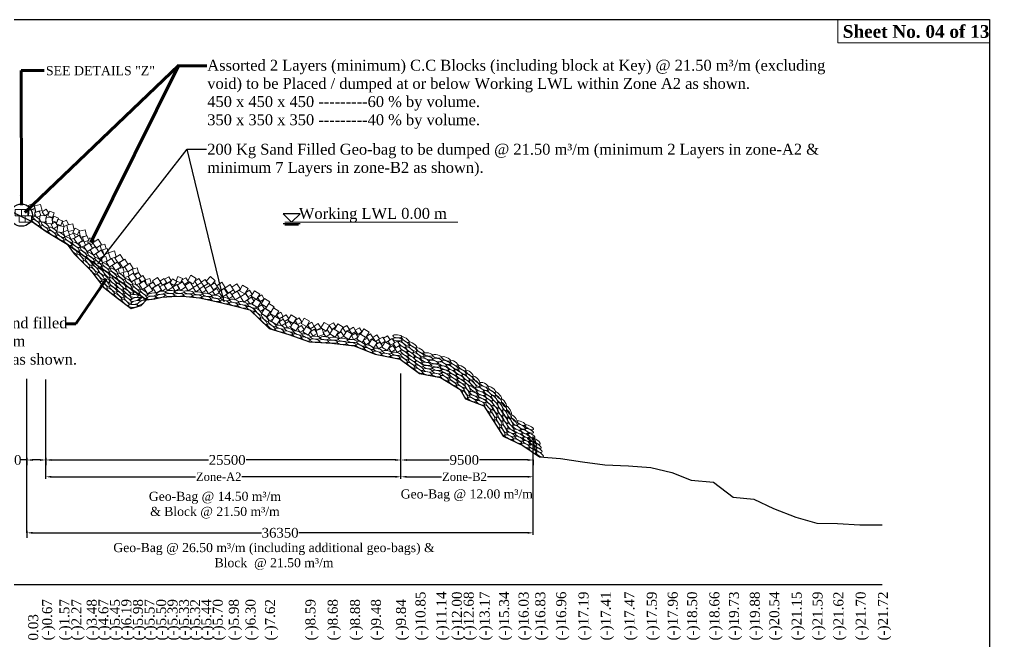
# Model space of a CAD drawing. Header units: metres. Extents: x -1354 to 3686, y -9962 to -7697.
# Drawn here: x 10.5 to 80.2, y -8961.1 to -8916.5 of the extents above; entities that cross this region are included whole.
import ezdxf

# ---------------------------------------------------------------- set-up
doc = ezdxf.new("R2010")
doc.units = ezdxf.units.M
doc.layers.add('LINE', color=7, linetype='Continuous')
doc.styles.get("Standard").update_dxf_attribs({"font": 'times.ttf'})
doc.dimstyles.get("Standard").update_dxf_attribs({"dimtxt": 0.5, "dimasz": 0.4075, "dimexe": 0.364, "dimexo": 0.219, "dimgap": 0.09, "dimtad": 0, "dimdec": 0, "dimlfac": 1000, "dimzin": 0, "dimdsep": 46, "dimtxsty": 'Standard', "dimcen": 0.09, "dimadec": 0, "dimazin": 0, "dimtfac": 1, "dimtdec": 0, "dimtofl": 0, "dimtmove": 0, "dimatfit": 3, "dimfxl": 1, "dimtolj": 1, "dimtzin": 0, "dimarcsym": 0})

# ---------------------------------------------------------------- blocks, each defined once
blk = doc.blocks.new('*D134')
at = {"color": 0, "lineweight": -2, "ltscale": 0.5}
for p, q in [((11.065, -8948.056), (10.658, -8948.056)), ((11.065, -8947.906), (11.065, -8948.42)), ((12.008, -8948.056), (11.473, -8948.056)), ((12.415, -8947.906), (12.415, -8948.42))]:
    blk.add_line(p, q, dxfattribs=at)
at = {"color": 0, "linetype": 'Continuous', "lineweight": -3, "ltscale": 0.5}
for points in [[(11.473, -8947.989), (11.473, -8948.124), (11.065, -8948.056)], [(12.008, -8947.989), (12.008, -8948.124), (12.415, -8948.056)]]:
    blk.add_solid(points, dxfattribs=at)
at = {"layer": 'Defpoints', "color": 0, "linetype": 'Continuous', "lineweight": -3, "ltscale": 0.5}
for p in [(11.065, -8946.11), (12.415, -8945.977), (12.415, -8948.056)]:
    blk.add_point(p, dxfattribs=at)
at = {"color": 0, "linetype": 'Continuous', "lineweight": -3, "ltscale": 0.5, "insert": (9.613, -8948.056), "char_height": 0.5, "attachment_point": 5}
blk.add_mtext('\\A1;{\\H1.4x;1350}', dxfattribs=at)
blk = doc.blocks.new('*D135')
at = {"color": 0, "lineweight": -2, "ltscale": 0.5}
for p, q in [((12.415, -8949.411), (12.415, -8948.897)), ((12.823, -8949.261), (23.165, -8949.261)), ((37.508, -8949.261), (26.495, -8949.261)), ((37.915, -8949.411), (37.915, -8948.897))]:
    blk.add_line(p, q, dxfattribs=at)
at = {"color": 0, "linetype": 'Continuous', "lineweight": -3, "ltscale": 0.5}
for points in [[(12.823, -8949.193), (12.823, -8949.328), (12.415, -8949.261)], [(37.508, -8949.193), (37.508, -8949.328), (37.915, -8949.261)]]:
    blk.add_solid(points, dxfattribs=at)
at = {"layer": 'Defpoints', "color": 0, "linetype": 'Continuous', "lineweight": -3, "ltscale": 0.5}
for p in [(37.915, -8949.261), (12.415, -8951.539), (37.915, -8951.525)]:
    blk.add_point(p, dxfattribs=at)
at = {"color": 0, "linetype": 'Continuous', "lineweight": -3, "ltscale": 0.5, "insert": (24.83, -8949.261), "char_height": 0.5, "attachment_point": 5}
blk.add_mtext('\\A1;{\\H1.2x;Zone-A2}', dxfattribs=at)
blk = doc.blocks.new('*D136')
at = {"color": 0, "lineweight": -2, "ltscale": 0.5}
for p, q in [((11.065, -8953.131), (11.065, -8953.645)), ((11.473, -8953.281), (27.898, -8953.281)), ((47.008, -8953.281), (30.583, -8953.281)), ((47.415, -8953.431), (47.415, -8952.917))]:
    blk.add_line(p, q, dxfattribs=at)
at = {"color": 0, "linetype": 'Continuous', "lineweight": -3, "ltscale": 0.5}
for points in [[(11.473, -8953.213), (11.473, -8953.349), (11.065, -8953.281)], [(47.008, -8953.213), (47.008, -8953.349), (47.415, -8953.281)]]:
    blk.add_solid(points, dxfattribs=at)
at = {"layer": 'Defpoints', "color": 0, "linetype": 'Continuous', "lineweight": -3, "ltscale": 0.5}
for p in [(11.065, -8952.624), (47.415, -8953.281), (47.415, -8957.787)]:
    blk.add_point(p, dxfattribs=at)
at = {"color": 0, "linetype": 'Continuous', "lineweight": -3, "ltscale": 0.5, "insert": (29.24, -8953.281), "char_height": 0.5, "attachment_point": 5}
blk.add_mtext('\\A1;{\\H1.4x;36350}', dxfattribs=at)
blk = doc.blocks.new('*D137')
at = {"color": 0, "lineweight": -2, "ltscale": 0.5}
for p, q in [((37.915, -8949.411), (37.915, -8948.897)), ((38.323, -8949.261), (40.832, -8949.261)), ((47.008, -8949.261), (44.114, -8949.261)), ((47.415, -8949.411), (47.415, -8948.897))]:
    blk.add_line(p, q, dxfattribs=at)
at = {"color": 0, "linetype": 'Continuous', "lineweight": -3, "ltscale": 0.5}
for points in [[(38.323, -8949.193), (38.323, -8949.328), (37.915, -8949.261)], [(47.008, -8949.193), (47.008, -8949.328), (47.415, -8949.261)]]:
    blk.add_solid(points, dxfattribs=at)
at = {"layer": 'Defpoints', "color": 0, "linetype": 'Continuous', "lineweight": -3, "ltscale": 0.5}
for p in [(47.415, -8949.261), (37.915, -8951.036), (47.415, -8950.778)]:
    blk.add_point(p, dxfattribs=at)
at = {"color": 0, "linetype": 'Continuous', "lineweight": -3, "ltscale": 0.5, "insert": (42.473, -8949.261), "char_height": 0.5, "attachment_point": 5}
blk.add_mtext('\\A1;{\\H1.2x;Zone-B2}', dxfattribs=at)
blk = doc.blocks.new('*D138')
at = {"color": 0, "lineweight": -2, "ltscale": 0.5}
for p, q in [((37.915, -8948.056), (37.915, -8947.692)), ((38.323, -8948.056), (41.376, -8948.056)), ((47.008, -8948.056), (43.545, -8948.056)), ((47.415, -8948.056), (47.415, -8948.42))]:
    blk.add_line(p, q, dxfattribs=at)
at = {"color": 0, "linetype": 'Continuous', "lineweight": -3, "ltscale": 0.5}
for points in [[(38.323, -8947.989), (38.323, -8948.124), (37.915, -8948.056)], [(47.008, -8947.989), (47.008, -8948.124), (47.415, -8948.056)]]:
    blk.add_solid(points, dxfattribs=at)
at = {"layer": 'Defpoints', "color": 0, "linetype": 'Continuous', "lineweight": -3, "ltscale": 0.5}
for p in [(37.915, -8948.056), (47.415, -8948.014), (47.415, -8948.056)]:
    blk.add_point(p, dxfattribs=at)
at = {"color": 0, "linetype": 'Continuous', "lineweight": -3, "ltscale": 0.5, "insert": (42.461, -8948.056), "char_height": 0.5, "attachment_point": 5}
blk.add_mtext('\\A1;{\\H1.4x;9500}', dxfattribs=at)
blk = doc.blocks.new('*D139')
at = {"color": 0, "lineweight": -2, "ltscale": 0.5}
for p, q in [((12.415, -8948.056), (12.415, -8947.692)), ((37.915, -8948.056), (37.915, -8947.692)), ((12.823, -8948.056), (24.087, -8948.056)), ((37.508, -8948.056), (26.792, -8948.056))]:
    blk.add_line(p, q, dxfattribs=at)
at = {"color": 0, "linetype": 'Continuous', "lineweight": -3, "ltscale": 0.5}
for points in [[(12.823, -8947.989), (12.823, -8948.124), (12.415, -8948.056)], [(37.508, -8947.989), (37.508, -8948.124), (37.915, -8948.056)]]:
    blk.add_solid(points, dxfattribs=at)
at = {"layer": 'Defpoints', "color": 0, "linetype": 'Continuous', "lineweight": -3, "ltscale": 0.5}
for p in [(12.415, -8948.056), (37.915, -8948.056), (37.915, -8948.056)]:
    blk.add_point(p, dxfattribs=at)
at = {"color": 0, "linetype": 'Continuous', "lineweight": -3, "ltscale": 0.5, "insert": (25.439, -8948.056), "char_height": 0.5, "attachment_point": 5}
blk.add_mtext('\\A1;{\\H1.4x;25500}', dxfattribs=at)

msp = doc.modelspace()

# ---------------------------------------------------------------- linework, layer by layer
at = {"color": 0, "linetype": 'Continuous', "lineweight": -3, "ltscale": 0.5}
for p, q in [((13.955415, -8932.566176), (19.655415, -8936.566176)), ((11.065301, -8953.280584), (11.065301, -8942.234106)), ((12.415301, -8949.153545), (12.415301, -8942.28546)), ((37.915301, -8949.260545), (37.915301, -8941.849246)), ((47.415301, -8953.280584), (47.415301, -8946.37952))]:
    msp.add_line(p, q, dxfattribs=at)
at = {"color": 0, "lineweight": -2}
msp.add_line((-23.216396, -8956.996176), (72.455415, -8956.996176), dxfattribs=at)
at = {"color": 6}
msp.add_lwpolyline([(9.455415, -8930.006176), (11.455415, -8930.966176), (12.455415, -8931.666176), (13.955415, -8932.566176), (14.455415, -8933.266176), (15.655415, -8934.476176), (16.555415, -8935.666176), (17.555415, -8936.446176), (18.555415, -8937.186176), (19.255415, -8936.976176), (19.655415, -8936.566176), (20.255415, -8936.496176), (20.755415, -8936.386176), (21.455415, -8936.326176), (22.255415, -8936.316176), (23.455415, -8936.436176), (24.655415, -8936.696176), (25.855415, -8936.976176), (27.055415, -8937.296176), (28.455415, -8938.616176), (29.855415, -8939.066176), (31.355415, -8939.586176), (32.955415, -8939.676176), (34.555415, -8939.876176), (36.055415, -8940.476176), (37.855415, -8940.836176), (39.255415, -8941.846176), (40.755415, -8942.136176), (42.155415, -8942.996176), (42.555415, -8943.676176), (43.855415, -8944.166176), (45.255415, -8946.336176), (46.655415, -8947.026176), (47.855415, -8947.826176), (49.355415, -8947.956176), (50.955415, -8948.186176), (52.555415, -8948.406176), (54.255415, -8948.466176), (55.855415, -8948.586176), (57.355415, -8948.956176), (58.755415, -8949.496176), (60.355415, -8949.656176), (61.755415, -8950.726176), (63.255415, -8950.876176), (64.655415, -8951.536176), (66.255415, -8952.146176), (67.755415, -8952.586176), (69.255415, -8952.616176), (70.855415, -8952.696176), (72.455415, -8952.716176)], dxfattribs=at)
at = {"linetype": 'ByBlock', "lineweight": 18, "ltscale": 0.5}
for points in [[(10.22854, -8930.546176), (10.67854, -8930.546176), (10.67854, -8930.096176), (10.22854, -8930.096176)], [(10.67854, -8930.546176), (11.12854, -8930.546176), (11.12854, -8930.096176), (10.67854, -8930.096176)], [(10.495339, -8930.996176), (10.945339, -8930.996176), (10.945339, -8930.546176), (10.495339, -8930.546176)], [(10.945339, -8930.996176), (11.395339, -8930.996176), (11.395339, -8930.546176), (10.945339, -8930.546176)]]:
    msp.add_lwpolyline(points, close=True, dxfattribs=at)
at = {"color": 0, "linetype": 'ByBlock', "lineweight": 15, "ltscale": 0.5}
for centre, major_axis in [((11.710513, -8931.014537), (0.267413, -0.198028)), ((11.767058, -8930.786462), (0.267413, -0.198028)), ((12.374738, -8931.211417), (0.267413, -0.198028)), ((12.318194, -8931.439492), (0.267413, -0.198028)), ((12.874792, -8931.791366), (0.277974, -0.182909)), ((12.928375, -8931.563353), (0.277974, -0.182909)), ((13.494887, -8931.90214), (0.277974, -0.182909)), ((13.441305, -8932.130153), (0.277974, -0.182909)), ((14.001768, -8932.471846), (0.277974, -0.182909)), ((14.057835, -8932.244221), (0.277974, -0.182909)), ((14.600058, -8932.623289), (0.277974, -0.182909)), ((14.435527, -8933.040981), (0.227338, -0.242986)), ((14.546426, -8932.852831), (0.264125, -0.202393)), ((14.873889, -8933.538657), (0.227338, -0.242986)), ((15.086362, -8933.234485), (0.264125, -0.202393)), ((15.143038, -8933.003139), (0.264125, -0.202393)), ((15.682562, -8933.378553), (0.264125, -0.202393)), ((15.341569, -8934.002681), (0.227338, -0.242986)), ((15.515893, -8933.868796), (0.227338, -0.242986)), ((15.625886, -8933.6099), (0.264125, -0.202393)), ((16.164476, -8933.987188), (0.264125, -0.202393)), ((16.218914, -8933.755898), (0.264125, -0.202393)), ((16.757812, -8934.135129), (0.264125, -0.202393)), ((15.800886, -8934.48117), (0.227338, -0.242986)), ((15.97248, -8934.348067), (0.227338, -0.242986)), ((16.368406, -8934.860509), (0.217941, -0.251449)), ((16.386366, -8934.548382), (0.227338, -0.242986)), ((16.703374, -8934.36642), (0.264125, -0.202393)), ((16.784229, -8934.711919), (0.227338, -0.242986)), ((17.240265, -8934.745426), (0.264125, -0.202393)), ((17.297468, -8934.508464), (0.264125, -0.202393)), ((17.838275, -8934.88919), (0.264125, -0.202393)), ((16.192057, -8934.9974), (0.217941, -0.251449)), ((16.583933, -8935.517811), (0.217941, -0.251449)), ((16.755527, -8935.382663), (0.217941, -0.251449)), ((16.767149, -8935.061335), (0.217941, -0.251449)), ((17.245218, -8935.511405), (0.257294, -0.211008)), ((17.222239, -8935.206617), (0.227338, -0.242986)), ((17.781073, -8935.126152), (0.264125, -0.202393)), ((17.92508, -8935.503977), (0.227338, -0.242986)), ((18.31984, -8935.502876), (0.264125, -0.202393)), ((18.375693, -8935.269771), (0.264125, -0.202393)), ((17.07741, -8935.933087), (0.257294, -0.211008)), ((17.251117, -8935.794601), (0.257294, -0.211008)), ((17.724344, -8935.618194), (0.257294, -0.211008)), ((17.767044, -8935.921689), (0.257294, -0.211008)), ((17.775056, -8936.201998), (0.257294, -0.211008)), ((18.249868, -8936.008269), (0.257294, -0.211008)), ((18.426393, -8935.867197), (0.257294, -0.211008)), ((18.865103, -8935.869189), (0.264125, -0.202393)), ((18.92089, -8935.639517), (0.264125, -0.202393)), ((19.400985, -8936.252265), (0.264125, -0.202393)), ((19.455656, -8936.023754), (0.264125, -0.202393)), ((20.699709, -8936.063328), (0.326624, 0.063575)), ((21.358284, -8936.003498), (0.332668, -0.00753)), ((22.020661, -8935.995235), (0.332668, -0.00753)), ((22.684733, -8936.029553), (0.331391, -0.030083)), ((23.345275, -8936.098464), (0.331391, -0.030083)), ((17.601349, -8936.340484), (0.257294, -0.211008)), ((18.129954, -8936.738197), (0.257294, -0.211008)), ((18.296442, -8936.313628), (0.257294, -0.211008)), ((18.304454, -8936.593005), (0.257294, -0.211008)), ((18.822588, -8936.540152), (0.318357, 0.096819)), ((19.258215, -8936.778104), (0.285434, 0.171032)), ((19.996292, -8936.416603), (0.328913, 0.050407)), ((20.049039, -8936.191138), (0.328913, 0.050407)), ((20.649792, -8936.292891), (0.326624, 0.063575)), ((21.303115, -8936.221983), (0.332668, -0.00753)), ((21.965141, -8936.21372), (0.332668, -0.00753)), ((22.62781, -8936.243334), (0.331391, -0.030083)), ((23.288351, -8936.312245), (0.331391, -0.030083)), ((23.939475, -8936.426437), (0.325629, -0.068486)), ((23.995185, -8936.213964), (0.325629, -0.068486)), ((24.586657, -8936.568436), (0.322928, -0.080264)), ((24.642367, -8936.355963), (0.322928, -0.080264)), ((25.233394, -8936.72125), (0.322928, -0.080264)), ((25.288405, -8936.510109), (0.322928, -0.080264)), ((25.877965, -8936.872602), (0.322928, -0.080264)), ((25.93632, -8936.662152), (0.322928, -0.080264)), ((26.579666, -8936.827457), (0.322928, -0.080264)), ((18.676697, -8937.00383), (0.332736, 0.003387)), ((26.521065, -8937.03932), (0.322928, -0.080264)), ((27.139537, -8937.219201), (0.297783, -0.148493)), ((27.214544, -8937.010538), (0.307728, -0.126604)), ((27.591255, -8937.645459), (0.236989, -0.233583)), ((27.672073, -8937.413882), (0.236989, -0.233583)), ((28.070617, -8938.10251), (0.236989, -0.233583)), ((28.151347, -8937.875052), (0.236989, -0.233583)), ((28.66566, -8938.293822), (0.270048, -0.194419)), ((28.588716, -8938.507177), (0.270048, -0.194419)), ((29.180469, -8938.738771), (0.317327, -0.100143)), ((29.255421, -8938.522694), (0.317327, -0.100143)), ((29.814369, -8938.938878), (0.317327, -0.100143)), ((29.882862, -8938.73253), (0.31193, -0.115864)), ((30.508542, -8938.942516), (0.31193, -0.115864)), ((30.442954, -8939.152864), (0.31193, -0.115864)), ((31.071979, -8939.371571), (0.31193, -0.115864)), ((31.13431, -8939.160141), (0.31193, -0.115864)), ((31.713154, -8939.493118), (0.330376, -0.039704)), ((31.780766, -8939.280997), (0.331635, -0.027263)), ((32.37308, -8939.532722), (0.332259, -0.01814)), ((32.44034, -8939.319157), (0.332259, -0.01814)), ((33.033006, -8939.57419), (0.332259, -0.01814)), ((33.100267, -8939.360625), (0.332259, -0.01814)), ((33.753238, -8939.440374), (0.331331, -0.030739)), ((34.412196, -8939.523791), (0.329801, -0.044226)), ((35.040925, -8939.71473), (0.301229, -0.141371)), ((37.654124, -8939.1898), (0.331458, -0.029329)), ((37.654124, -8939.409214), (0.331458, -0.029329)), ((38.225859, -8939.420177), (0.270976, -0.193123)), ((38.225859, -8939.671182), (0.270976, -0.193123)), ((33.685978, -8939.653939), (0.331331, -0.030739)), ((34.344936, -8939.737356), (0.329801, -0.044226)), ((34.975986, -8939.924007), (0.301229, -0.141371)), ((35.582487, -8940.166776), (0.301229, -0.141371)), ((35.647427, -8939.957498), (0.301229, -0.141371)), ((36.269251, -8940.178289), (0.318509, -0.096318)), ((36.918173, -8940.315894), (0.326772, -0.062808)), ((38.003616, -8939.772604), (0.270976, -0.193123)), ((38.096111, -8940.091131), (0.270976, -0.193123)), ((38.162013, -8940.39395), (0.270976, -0.193123)), ((38.542587, -8940.161332), (0.270976, -0.193123)), ((38.766608, -8939.804327), (0.270976, -0.193123)), ((38.766608, -8940.055333), (0.270976, -0.193123)), ((39.286641, -8940.201869), (0.280084, -0.17966)), ((36.206495, -8940.390114), (0.318509, -0.096318)), ((36.85056, -8940.523084), (0.326772, -0.062808)), ((37.502916, -8940.653623), (0.326772, -0.062808)), ((37.572553, -8940.444839), (0.326772, -0.062808)), ((38.106146, -8940.88078), (0.270976, -0.193123)), ((38.175959, -8940.66105), (0.270976, -0.193123)), ((38.635082, -8940.47986), (0.270976, -0.193123)), ((38.700984, -8940.782679), (0.270976, -0.193123)), ((38.71493, -8941.049778), (0.270976, -0.193123)), ((39.06262, -8940.558874), (0.280084, -0.17966)), ((39.155115, -8940.877402), (0.280084, -0.17966)), ((39.286641, -8940.452875), (0.280084, -0.17966)), ((39.625419, -8940.894702), (0.301804, -0.140139)), ((39.862987, -8940.489764), (0.324771, -0.072448)), ((39.862987, -8940.740769), (0.324771, -0.072448)), ((40.246179, -8941.034497), (0.325264, -0.070202)), ((40.513707, -8940.627675), (0.325264, -0.070202)), ((40.513707, -8940.878681), (0.325264, -0.070202)), ((41.148929, -8940.805748), (0.308149, -0.125574)), ((41.148929, -8941.056754), (0.308149, -0.125574)), ((41.736892, -8941.110777), (0.279617, -0.180386)), ((38.645117, -8941.269508), (0.270976, -0.193123)), ((39.179935, -8941.655712), (0.280084, -0.17966)), ((39.232594, -8941.172046), (0.280084, -0.17966)), ((39.246541, -8941.439145), (0.280084, -0.17966)), ((39.735028, -8941.159906), (0.325264, -0.070202)), ((39.842812, -8941.402121), (0.325264, -0.070202)), ((39.855156, -8941.628902), (0.325264, -0.070202)), ((40.38772, -8941.279899), (0.325264, -0.070202)), ((40.495504, -8941.522114), (0.325264, -0.070202)), ((40.507848, -8941.748896), (0.325264, -0.070202)), ((40.874434, -8941.169104), (0.308149, -0.125574)), ((41.023841, -8941.45284), (0.308149, -0.125574)), ((41.126706, -8941.724607), (0.308149, -0.125574)), ((41.472608, -8941.4409), (0.279617, -0.180386)), ((41.609467, -8941.764299), (0.279617, -0.180386)), ((41.736892, -8941.361783), (0.279617, -0.180386)), ((42.036459, -8941.791104), (0.279617, -0.180386)), ((42.300743, -8941.460982), (0.279617, -0.180386)), ((42.300743, -8941.711988), (0.279617, -0.180386)), ((42.836232, -8941.84569), (0.254274, -0.214639)), ((39.784134, -8941.836019), (0.325264, -0.070202)), ((40.433791, -8941.958288), (0.325264, -0.070202)), ((41.044342, -8942.183873), (0.282558, -0.175744)), ((41.118728, -8941.970954), (0.282558, -0.175744)), ((41.61134, -8942.531945), (0.279617, -0.180386)), ((41.685726, -8942.319027), (0.279617, -0.180386)), ((41.685821, -8942.061391), (0.279617, -0.180386)), ((42.173192, -8942.116528), (0.279617, -0.180386)), ((42.249546, -8942.41362), (0.279617, -0.180386)), ((42.578983, -8942.159327), (0.254274, -0.214639)), ((42.701198, -8942.51374), (0.254274, -0.214639)), ((42.836232, -8942.096696), (0.254274, -0.214639)), ((43.323428, -8942.293775), (0.227929, -0.242432)), ((43.323428, -8942.544781), (0.227929, -0.242432)), ((42.174133, -8942.881257), (0.279617, -0.180386)), ((42.249451, -8942.671256), (0.279617, -0.180386)), ((42.63618, -8943.162055), (0.164494, -0.289252)), ((42.706868, -8942.864568), (0.164494, -0.289252)), ((43.073866, -8942.958818), (0.262442, -0.20457)), ((43.0718, -8942.597598), (0.227929, -0.242432)), ((43.570328, -8943.001824), (0.303533, -0.136354)), ((43.864037, -8942.655858), (0.303533, -0.136354)), ((43.864037, -8942.906864), (0.303533, -0.136354)), ((44.434667, -8942.986908), (0.266082, -0.199812)), ((44.434667, -8943.237913), (0.266082, -0.199812)), ((42.509711, -8943.378851), (0.164494, -0.289252)), ((43.00717, -8943.72938), (0.303533, -0.136354)), ((43.127964, -8943.543954), (0.303533, -0.136354)), ((43.143812, -8943.312688), (0.303533, -0.136354)), ((43.650001, -8943.265803), (0.303533, -0.136354)), ((43.739937, -8943.772138), (0.303533, -0.136354)), ((43.755785, -8943.540872), (0.303533, -0.136354)), ((44.146511, -8943.281235), (0.266082, -0.199812)), ((44.222137, -8943.593721), (0.266082, -0.199812)), ((44.290903, -8943.91276), (0.248916, -0.220829)), ((44.642039, -8943.694412), (0.211838, -0.256611)), ((44.912618, -8943.442229), (0.211838, -0.256611)), ((44.912618, -8943.693234), (0.211838, -0.256611)), ((45.301858, -8943.978365), (0.164079, -0.289488)), ((43.619143, -8943.957564), (0.303533, -0.136354)), ((44.121478, -8944.365745), (0.214495, -0.254395)), ((44.2451, -8944.176561), (0.214495, -0.254395)), ((44.683302, -8944.055504), (0.211838, -0.256611)), ((44.69198, -8944.429685), (0.164079, -0.289488)), ((45.043807, -8944.603907), (0.164079, -0.289488)), ((45.045415, -8944.211002), (0.164079, -0.289488)), ((45.301858, -8944.229371), (0.164079, -0.289488)), ((45.6598, -8944.515673), (0.160261, -0.291618)), ((44.473924, -8944.919064), (0.164079, -0.289488)), ((44.61373, -8944.722451), (0.164079, -0.289488)), ((44.964701, -8945.276199), (0.164079, -0.289488)), ((45.042951, -8944.983432), (0.164079, -0.289488)), ((45.405462, -8945.143025), (0.164079, -0.289488)), ((45.407069, -8944.750121), (0.164079, -0.289488)), ((45.6598, -8944.766679), (0.160261, -0.291618)), ((45.74591, -8945.320111), (0.172763, -0.284391)), ((46.017127, -8945.070632), (0.211169, -0.257162)), ((46.017127, -8945.321638), (0.211169, -0.257162)), ((44.827435, -8945.471343), (0.164079, -0.289488)), ((45.184942, -8946.016221), (0.164079, -0.289488)), ((45.324677, -8945.819516), (0.164079, -0.289488)), ((45.402927, -8945.526749), (0.164079, -0.289488)), ((45.764775, -8945.682711), (0.23438, -0.236201)), ((46.231608, -8945.738923), (0.299352, -0.145304)), ((46.544248, -8945.413825), (0.299352, -0.145304)), ((46.544248, -8945.66483), (0.299352, -0.145304)), ((47.129033, -8945.717639), (0.299352, -0.145304)), ((47.129033, -8945.968645), (0.299352, -0.145304)), ((45.670323, -8946.417978), (0.299352, -0.145304)), ((45.802959, -8946.235053), (0.299352, -0.145304)), ((45.807504, -8945.992557), (0.299352, -0.145304)), ((46.313277, -8946.012791), (0.299352, -0.145304)), ((46.40029, -8946.528563), (0.299352, -0.145304)), ((46.404835, -8946.286067), (0.299352, -0.145304)), ((46.816392, -8946.042737), (0.299352, -0.145304)), ((46.898061, -8946.316606), (0.299352, -0.145304)), ((46.989619, -8946.589882), (0.299352, -0.145304)), ((47.232142, -8946.300267), (0.299352, -0.145304)), ((47.280566, -8946.607382), (0.299352, -0.145304)), ((47.639972, -8946.722277), (0.273967, -0.188857)), ((46.267654, -8946.711489), (0.299352, -0.145304)), ((46.852438, -8947.015303), (0.299352, -0.145304)), ((46.985075, -8946.832378), (0.299352, -0.145304)), ((47.367579, -8947.123154), (0.299352, -0.145304)), ((47.372124, -8946.880658), (0.299352, -0.145304)), ((47.38698, -8947.383833), (0.273967, -0.188857)), ((47.700657, -8947.019874), (0.273967, -0.188857)), ((47.761418, -8947.313068), (0.273967, -0.188857)), ((47.857534, -8947.641627), (0.273967, -0.188857))]:
    msp.add_ellipse(centre, major_axis=major_axis, ratio=0.329715771, dxfattribs=at)
for centre, major_axis, start_param, end_param in [((15.047861, -8933.401825), (0.227338, -0.242986), 3.248185911, 7.309754175), ((15.96931, -8934.044181), (0.227338, -0.242986), 3.278650321, 7.245759327), ((17.44613, -8935.128006), (0.227338, -0.242986), 2.97702651, 7.656024297), ((19.010241, -8936.113422), (0.331481, -0.029078), 2.088881242, 5.230473896), ((18.797579, -8936.292788), (0.331481, -0.029078), 0.568149089, 5.548685234), ((18.866868, -8936.755459), (0.319931, 0.091483), 6.013553044, 11.469412217), ((19.33085, -8936.263527), (0.318357, 0.096819), 2.051556696, 4.737465938), ((19.437469, -8936.450034), (0.285434, 0.171032), 1.617426509, 4.956429505), ((47.961875, -8947.698212), (0.312509, -0.114293), 5.332403039, 5.466445404)]:
    msp.add_ellipse(centre, major_axis=major_axis, ratio=0.329715771, start_param=start_param, end_param=end_param, dxfattribs=at)
at = {"layer": 'LINE', "color": 0, "linetype": 'ByBlock', "lineweight": -3, "ltscale": 0.5}
for p, q in [((30.067432, -8930.996176), (29.467432, -8930.396176)), ((30.667432, -8930.396176), (29.467432, -8930.396176)), ((30.067432, -8930.996176), (30.667432, -8930.396176)), ((29.467432, -8931.096176), (30.667432, -8931.096176)), ((29.587432, -8931.196176), (30.547432, -8931.196176))]:
    msp.add_line(p, q, dxfattribs=at)
at = {"layer": 'LINE', "color": 7, "lineweight": 13, "ltscale": 0.5}
msp.add_line((41.99693, -8930.996176), (29.580533, -8930.996176), dxfattribs=at)
at = {"layer": 'LINE', "color": 0, "linetype": 'ByBlock', "lineweight": -3, "ltscale": 0.5}
msp.add_lwpolyline([(-25.299034, -8916.45784), (80.167943, -8916.45784), (80.167943, -8989.083202), (-25.299034, -8989.083202)], close=True, dxfattribs=at)
at = {"layer": 'LINE', "color": 7, "lineweight": 13, "ltscale": 0.5}
msp.add_lwpolyline([(80.167943, -8916.45784), (69.275318, -8916.45784), (69.275318, -8918.134038), (80.167943, -8918.134038)], close=True, dxfattribs=at)
at = {"layer": 'LINE', "color": 0, "linetype": 'ByBlock', "lineweight": 18, "ltscale": 0.5}
for points in [[(11.303504, -8930.13005), (11.62502, -8929.991746), (11.486716, -8929.670231), (11.165201, -8929.808534), (11.303504, -8930.13005)], [(11.607695, -8929.832588), (11.708803, -8930.271083), (12.147297, -8930.169975), (12.046189, -8929.731481), (11.607695, -8929.832588)], [(11.672814, -8930.128331), (11.226628, -8930.069871), (11.168168, -8930.516057), (11.614355, -8930.574517), (11.672814, -8930.128331)], [(11.748955, -8930.654512), (12.070471, -8930.516209), (11.932167, -8930.194694), (11.610652, -8930.332997), (11.748955, -8930.654512)], [(12.339433, -8930.544223), (12.635956, -8930.358283), (12.450016, -8930.061759), (12.153492, -8930.2477), (12.339433, -8930.544223)], [(12.564992, -8930.538454), (12.891589, -8930.664288), (13.017423, -8930.33769), (12.690825, -8930.211857), (12.564992, -8930.538454)], [(12.457691, -8930.553962), (12.011505, -8930.495502), (11.953045, -8930.941689), (12.399231, -8931.000149), (12.457691, -8930.553962)], [(12.444002, -8931.128285), (12.893308, -8931.103299), (12.868321, -8930.653993), (12.419015, -8930.67898), (12.444002, -8931.128285)], [(12.978506, -8931.466338), (13.275029, -8931.280397), (13.089089, -8930.983874), (12.792565, -8931.169814), (12.978506, -8931.466338)], [(12.880826, -8930.903064), (13.207423, -8931.028898), (13.333257, -8930.7023), (13.006659, -8930.576467), (12.880826, -8930.903064)], [(13.502606, -8931.239801), (13.620386, -8930.910213), (13.290798, -8930.792434), (13.173018, -8931.122021), (13.502606, -8931.239801)], [(13.731696, -8931.310305), (14.053211, -8931.172002), (13.914908, -8930.850487), (13.593392, -8930.98879), (13.731696, -8931.310305)], [(13.924698, -8931.224361), (14.025805, -8931.662855), (14.4643, -8931.561748), (14.363192, -8931.123253), (13.924698, -8931.224361)], [(13.725067, -8931.300952), (13.278881, -8931.242492), (13.220421, -8931.688679), (13.666608, -8931.747139), (13.725067, -8931.300952)], [(13.806519, -8932.042527), (14.128035, -8931.904224), (13.989731, -8931.582709), (13.668216, -8931.721012), (13.806519, -8932.042527)], [(14.231664, -8932.243062), (14.553179, -8932.104758), (14.414876, -8931.783243), (14.09336, -8931.921546), (14.231664, -8932.243062)], [(14.663414, -8931.915181), (14.83031, -8931.607536), (14.522665, -8931.440639), (14.355769, -8931.748285), (14.663414, -8931.915181)], [(14.810662, -8931.639134), (14.911769, -8932.077628), (15.350264, -8931.97652), (15.249156, -8931.538026), (14.810662, -8931.639134)], [(15.063501, -8932.306858), (14.814515, -8931.932016), (14.439674, -8932.181002), (14.688659, -8932.555843), (15.063501, -8932.306858)], [(14.957631, -8932.793054), (15.279146, -8932.65475), (15.140843, -8932.333235), (14.819328, -8932.471538), (14.957631, -8932.793054)], [(15.182163, -8932.42656), (15.503678, -8932.288257), (15.365375, -8931.966741), (15.043859, -8932.105045), (15.182163, -8932.42656)], [(15.772824, -8932.867918), (15.523839, -8932.493076), (15.148997, -8932.742062), (15.397983, -8933.116903), (15.772824, -8932.867918)], [(15.729197, -8932.607779), (15.896093, -8932.300133), (15.588448, -8932.133237), (15.421551, -8932.440882), (15.729197, -8932.607779)], [(16.419644, -8932.603621), (16.170658, -8932.22878), (15.795817, -8932.477765), (16.044802, -8932.852607), (16.419644, -8932.603621)], [(15.978032, -8932.746231), (15.598332, -8932.987742), (15.839844, -8933.367442), (16.219544, -8933.125931), (15.978032, -8932.746231)], [(16.396275, -8933.014081), (16.016575, -8933.255592), (16.258086, -8933.635292), (16.637786, -8933.393781), (16.396275, -8933.014081)], [(16.407287, -8933.011658), (16.743709, -8932.915118), (16.64717, -8932.578696), (16.310747, -8932.675236), (16.407287, -8933.011658)], [(16.589123, -8933.3214), (16.925546, -8933.224861), (16.829006, -8932.888438), (16.492584, -8932.984978), (16.589123, -8933.3214)], [(17.052617, -8933.625243), (17.481581, -8933.489268), (17.345607, -8933.060303), (16.916642, -8933.196278), (17.052617, -8933.625243)], [(16.478434, -8933.88834), (16.814856, -8933.791801), (16.718317, -8933.455378), (16.381894, -8933.551918), (16.478434, -8933.88834)], [(17.131492, -8933.595293), (16.751791, -8933.836804), (16.993303, -8934.216504), (17.373003, -8933.974993), (17.131492, -8933.595293)], [(17.56616, -8933.855141), (17.18646, -8934.096653), (17.427971, -8934.476353), (17.807672, -8934.234841), (17.56616, -8933.855141)], [(17.757506, -8933.317713), (17.377806, -8933.559224), (17.619317, -8933.938924), (17.999018, -8933.697413), (17.757506, -8933.317713)], [(18.081191, -8933.650406), (17.701491, -8933.891917), (17.943002, -8934.271617), (18.322703, -8934.030106), (18.081191, -8933.650406)], [(18.456331, -8933.946612), (18.076631, -8934.188123), (18.318143, -8934.567823), (18.697843, -8934.326312), (18.456331, -8933.946612)], [(17.714567, -8934.691135), (18.050989, -8934.594595), (17.95445, -8934.258172), (17.618027, -8934.354712), (17.714567, -8934.691135)], [(18.057566, -8934.957228), (18.393988, -8934.860688), (18.297449, -8934.524266), (17.961026, -8934.620805), (18.057566, -8934.957228)], [(18.731938, -8934.704688), (19.068361, -8934.608148), (18.971821, -8934.271726), (18.635398, -8934.368265), (18.731938, -8934.704688)], [(18.966991, -8935.088331), (19.265472, -8934.90555), (19.082692, -8934.607069), (18.78421, -8934.78985), (18.966991, -8935.088331)], [(18.700274, -8934.661793), (18.320574, -8934.903304), (18.562085, -8935.283004), (18.941785, -8935.041493), (18.700274, -8934.661793)], [(18.881758, -8935.482982), (19.21818, -8935.386442), (19.12164, -8935.05002), (18.785218, -8935.146559), (18.881758, -8935.482982)], [(19.276957, -8935.311059), (19.575438, -8935.128278), (19.392657, -8934.829796), (19.094176, -8935.012577), (19.276957, -8935.311059)], [(19.489275, -8935.212013), (19.109574, -8935.453525), (19.351086, -8935.833225), (19.730786, -8935.591713), (19.489275, -8935.212013)], [(19.656758, -8935.474401), (19.993181, -8935.377862), (19.896641, -8935.041439), (19.560219, -8935.137979), (19.656758, -8935.474401)], [(20.012544, -8935.777544), (20.311025, -8935.594763), (20.128244, -8935.296281), (19.829763, -8935.479062), (20.012544, -8935.777544)], [(20.447929, -8934.969773), (20.068229, -8935.211284), (20.30974, -8935.590984), (20.689441, -8935.349473), (20.447929, -8934.969773)], [(20.790012, -8935.522131), (21.088493, -8935.33935), (20.905712, -8935.040869), (20.607231, -8935.22365), (20.790012, -8935.522131)], [(21.294989, -8935.28775), (20.915289, -8935.529262), (21.1568, -8935.908962), (21.536501, -8935.667451), (21.294989, -8935.28775)], [(21.125322, -8935.395963), (21.423803, -8935.213182), (21.241022, -8934.914701), (20.942541, -8935.097482), (21.125322, -8935.395963)], [(21.33711, -8935.368294), (21.63689, -8935.548937), (21.817533, -8935.249157), (21.517753, -8935.068514), (21.33711, -8935.368294)], [(22.229915, -8935.02879), (21.906383, -8934.895273), (21.772865, -8935.218805), (22.096397, -8935.352322), (22.229915, -8935.02879)], [(22.228575, -8935.268577), (21.848875, -8935.510088), (22.090386, -8935.889789), (22.470086, -8935.648277), (22.228575, -8935.268577)], [(22.353832, -8935.464229), (22.652314, -8935.281448), (22.469533, -8934.982966), (22.171051, -8935.165747), (22.353832, -8935.464229)], [(22.779974, -8935.298964), (22.400273, -8935.540475), (22.641785, -8935.920176), (23.021485, -8935.678664), (22.779974, -8935.298964)], [(22.604008, -8935.196368), (22.994686, -8935.419686), (23.218003, -8935.029008), (22.827325, -8934.805691), (22.604008, -8935.196368)], [(23.289829, -8935.518055), (23.588311, -8935.335274), (23.40553, -8935.036793), (23.107048, -8935.219574), (23.289829, -8935.518055)], [(23.750907, -8935.594733), (24.049388, -8935.411952), (23.866607, -8935.113471), (23.568126, -8935.296252), (23.750907, -8935.594733)], [(24.250996, -8934.899823), (23.935335, -8935.220537), (24.256049, -8935.536199), (24.571711, -8935.215484), (24.250996, -8934.899823)], [(25.064249, -8935.313328), (24.684549, -8935.554839), (24.926061, -8935.934539), (25.305761, -8935.693028), (25.064249, -8935.313328)], [(19.850234, -8935.516593), (19.470534, -8935.758104), (19.712045, -8936.137805), (20.091745, -8935.896293), (19.850234, -8935.516593)], [(20.475672, -8935.477172), (20.095972, -8935.718683), (20.337483, -8936.098384), (20.717183, -8935.856872), (20.475672, -8935.477172)], [(20.767326, -8935.945698), (21.065807, -8935.762917), (20.883026, -8935.464436), (20.584545, -8935.647217), (20.767326, -8935.945698)], [(21.711766, -8935.950536), (22.010248, -8935.767755), (21.827467, -8935.469273), (21.528985, -8935.652054), (21.711766, -8935.950536)], [(23.180107, -8935.990881), (23.478588, -8935.8081), (23.295807, -8935.509619), (22.997326, -8935.6924), (23.180107, -8935.990881)], [(23.63847, -8936.070973), (23.936951, -8935.888192), (23.75417, -8935.589711), (23.455689, -8935.772492), (23.63847, -8936.070973)], [(24.232982, -8935.511476), (23.853282, -8935.752987), (24.094793, -8936.132687), (24.474494, -8935.891176), (24.232982, -8935.511476)], [(24.435924, -8935.832785), (24.734405, -8935.650004), (24.551624, -8935.351523), (24.253143, -8935.534304), (24.435924, -8935.832785)], [(24.575647, -8936.241804), (24.874129, -8936.059023), (24.691348, -8935.760542), (24.392867, -8935.943323), (24.575647, -8936.241804)], [(25.219733, -8935.758087), (24.840032, -8935.999598), (25.081544, -8936.379298), (25.461244, -8936.137787), (25.219733, -8935.758087)], [(25.649139, -8935.481139), (25.269438, -8935.72265), (25.51095, -8936.102351), (25.89065, -8935.860839), (25.649139, -8935.481139)], [(25.546685, -8936.493005), (25.845167, -8936.310224), (25.662386, -8936.011743), (25.363905, -8936.194524), (25.546685, -8936.493005)], [(26.142683, -8935.421652), (25.762983, -8935.663164), (26.004494, -8936.042864), (26.384195, -8935.801352), (26.142683, -8935.421652)], [(26.155319, -8935.947756), (25.775618, -8936.189268), (26.01713, -8936.568968), (26.39683, -8936.327457), (26.155319, -8935.947756)], [(26.550314, -8935.528708), (26.315288, -8935.912456), (26.699036, -8936.147482), (26.934062, -8935.763734), (26.550314, -8935.528708)], [(26.930272, -8936.36143), (27.228753, -8936.178649), (27.045972, -8935.880168), (26.747491, -8936.062949), (26.930272, -8936.36143)], [(27.387998, -8935.919458), (27.152971, -8936.303206), (27.536719, -8936.538232), (27.771746, -8936.154484), (27.387998, -8935.919458)], [(26.764186, -8936.108357), (26.384486, -8936.349868), (26.625997, -8936.729568), (27.005697, -8936.488057), (26.764186, -8936.108357)], [(27.068064, -8936.861804), (27.366545, -8936.679023), (27.183764, -8936.380542), (26.885283, -8936.563323), (27.068064, -8936.861804)], [(27.473579, -8936.500852), (27.238553, -8936.8846), (27.622301, -8937.119626), (27.857327, -8936.735878), (27.473579, -8936.500852)], [(27.803573, -8936.697972), (28.102055, -8936.515191), (27.919274, -8936.216709), (27.620792, -8936.39949), (27.803573, -8936.697972)], [(28.120732, -8936.481033), (27.885705, -8936.864781), (28.269453, -8937.099807), (28.50448, -8936.716059), (28.120732, -8936.481033)], [(27.811905, -8937.400386), (28.110387, -8937.217605), (27.927606, -8936.919124), (27.629124, -8937.101905), (27.811905, -8937.400386)], [(28.139521, -8937.172895), (27.904495, -8937.556644), (28.288243, -8937.79167), (28.52327, -8937.407922), (28.139521, -8937.172895)], [(28.43483, -8936.828947), (28.199804, -8937.212695), (28.583552, -8937.447721), (28.818578, -8937.063973), (28.43483, -8936.828947)], [(28.758151, -8937.154852), (28.523124, -8937.5386), (28.906872, -8937.773627), (29.141899, -8937.389879), (28.758151, -8937.154852)], [(28.477817, -8938.083315), (28.776298, -8937.900534), (28.593517, -8937.602053), (28.295036, -8937.784834), (28.477817, -8938.083315)], [(28.863923, -8937.7517), (28.628897, -8938.135448), (29.012645, -8938.370474), (29.247671, -8937.986726), (28.863923, -8937.7517)], [(29.167915, -8937.942863), (29.466396, -8937.760082), (29.283615, -8937.461601), (28.985134, -8937.644382), (29.167915, -8937.942863)], [(29.343642, -8938.435816), (29.642124, -8938.253035), (29.459343, -8937.954554), (29.160861, -8938.137335), (29.343642, -8938.435816)], [(29.557964, -8938.118154), (29.856445, -8937.935373), (29.673664, -8937.636892), (29.375183, -8937.819673), (29.557964, -8938.118154)], [(29.775374, -8938.583157), (30.073856, -8938.400376), (29.891075, -8938.101895), (29.592593, -8938.284676), (29.775374, -8938.583157)], [(30.028846, -8937.648664), (29.79382, -8938.032412), (30.177568, -8938.267438), (30.412594, -8937.88369), (30.028846, -8937.648664)], [(30.496722, -8938.344819), (30.795204, -8938.162038), (30.612423, -8937.863557), (30.313941, -8938.046338), (30.496722, -8938.344819)], [(30.973198, -8937.875218), (30.738171, -8938.258966), (31.121919, -8938.493992), (31.356946, -8938.110244), (30.973198, -8937.875218)], [(30.209988, -8938.172859), (29.974961, -8938.556607), (30.358709, -8938.791634), (30.593736, -8938.407886), (30.209988, -8938.172859)], [(30.664309, -8938.893047), (30.962791, -8938.710266), (30.78001, -8938.411784), (30.481528, -8938.594565), (30.664309, -8938.893047)], [(31.100457, -8938.48462), (30.865431, -8938.868368), (31.249179, -8939.103394), (31.484205, -8938.719646), (31.100457, -8938.48462)], [(31.388154, -8938.659768), (31.686635, -8938.476987), (31.503854, -8938.178506), (31.205373, -8938.361287), (31.388154, -8938.659768)], [(31.588932, -8939.157392), (31.887413, -8938.974611), (31.704632, -8938.67613), (31.406151, -8938.858911), (31.588932, -8939.157392)], [(31.862321, -8938.754596), (32.160802, -8938.571815), (31.978021, -8938.273333), (31.67954, -8938.456114), (31.862321, -8938.754596)], [(31.82307, -8938.763781), (31.952993, -8939.194617), (32.38383, -8939.064694), (32.253906, -8938.633858), (31.82307, -8938.763781)], [(32.394356, -8938.187566), (32.159329, -8938.571314), (32.543077, -8938.806341), (32.778104, -8938.422593), (32.394356, -8938.187566)], [(32.522863, -8939.215826), (32.821345, -8939.033045), (32.638564, -8938.734564), (32.340082, -8938.917345), (32.522863, -8939.215826)], [(32.946905, -8938.697193), (33.245386, -8938.514412), (33.062605, -8938.215931), (32.764124, -8938.398712), (32.946905, -8938.697193)], [(33.049309, -8938.632778), (32.814283, -8939.016526), (33.198031, -8939.251552), (33.433057, -8938.867804), (33.049309, -8938.632778)], [(33.376256, -8938.302303), (33.14123, -8938.686051), (33.524978, -8938.921078), (33.760004, -8938.53733), (33.376256, -8938.302303)], [(33.92138, -8938.882405), (34.219861, -8938.699624), (34.03708, -8938.401142), (33.738599, -8938.583923), (33.92138, -8938.882405)], [(34.025181, -8938.800784), (33.790155, -8939.184532), (34.173903, -8939.419559), (34.408929, -8939.035811), (34.025181, -8938.800784)], [(34.379107, -8939.013095), (34.677589, -8938.830314), (34.494808, -8938.531833), (34.196326, -8938.714614), (34.379107, -8939.013095)], [(34.813176, -8939.051728), (35.111657, -8938.868947), (34.928876, -8938.570465), (34.630395, -8938.753246), (34.813176, -8939.051728)], [(35.243091, -8938.652659), (35.008065, -8939.036407), (35.391813, -8939.271433), (35.626839, -8938.887685), (35.243091, -8938.652659)], [(33.506445, -8939.349227), (33.804927, -8939.166446), (33.622146, -8938.867965), (33.323664, -8939.050746), (33.506445, -8939.349227)], [(34.535215, -8939.432545), (34.833696, -8939.249764), (34.650915, -8938.951282), (34.352434, -8939.134063), (34.535215, -8939.432545)], [(34.972934, -8939.015273), (34.737907, -8939.399021), (35.121655, -8939.634047), (35.356682, -8939.250299), (34.972934, -8939.015273)], [(35.390868, -8939.792337), (35.689349, -8939.609556), (35.506568, -8939.311075), (35.208087, -8939.493856), (35.390868, -8939.792337)], [(35.61867, -8939.490184), (35.917152, -8939.307403), (35.734371, -8939.008922), (35.435889, -8939.191703), (35.61867, -8939.490184)], [(35.812673, -8939.399158), (35.577646, -8939.782906), (35.961394, -8940.017933), (36.196421, -8939.634185), (35.812673, -8939.399158)], [(36.075759, -8939.559801), (36.374241, -8939.37702), (36.19146, -8939.078539), (35.892978, -8939.26132), (36.075759, -8939.559801)], [(36.48769, -8939.721459), (36.786172, -8939.538678), (36.603391, -8939.240197), (36.304909, -8939.422978), (36.48769, -8939.721459)], [(36.837611, -8939.623604), (37.136093, -8939.440823), (36.953312, -8939.142342), (36.65483, -8939.325123), (36.837611, -8939.623604)], [(37.168051, -8939.832818), (37.466532, -8939.650037), (37.283751, -8939.351555), (36.98527, -8939.534336), (37.168051, -8939.832818)], [(36.291614, -8940.076043), (36.590096, -8939.893262), (36.407315, -8939.594781), (36.108833, -8939.777562), (36.291614, -8940.076043)], [(36.777803, -8939.584284), (36.542777, -8939.968032), (36.926525, -8940.203058), (37.161551, -8939.81931), (36.777803, -8939.584284)], [(37.217792, -8940.323668), (37.516273, -8940.140887), (37.333492, -8939.842406), (37.035011, -8940.025187), (37.217792, -8940.323668)], [(37.544761, -8940.009966), (37.843243, -8939.827185), (37.660462, -8939.528704), (37.361981, -8939.711485), (37.544761, -8940.009966)], [(37.646973, -8940.348236), (37.945454, -8940.165455), (37.762673, -8939.866974), (37.464192, -8940.049755), (37.646973, -8940.348236)]]:
    msp.add_lwpolyline(points, dxfattribs=at)
at = {"layer": 'LINE', "color": 0, "linetype": 'ByBlock', "lineweight": -3, "ltscale": 0.5}
msp.add_circle((10.66866, -8930.49962), 0.797365, dxfattribs=at)

# ---------------------------------------------------------------- texts
at = {"color": 0, "lineweight": -2}
for s, p in [('(-)10.85', (39.672286, -8961.001483)), ('(-)11.14', (41.172286, -8961.001483)), ('(-)12.00', (42.284286, -8961.001483)), ('(-)12.68', (43.13339, -8961.001483)), ('(-)13.17', (44.272286, -8961.001483)), ('(-)15.34', (45.672286, -8961.001483)), ('(-)16.03', (47.072286, -8961.001483)), ('(-)16.83', (48.272286, -8961.001483)), ('(-)16.96', (49.772286, -8961.001483)), ('(-)17.19', (51.372286, -8961.001483)), ('(-)17.41', (52.972286, -8961.001483)), ('(-)17.47', (54.672286, -8961.001483)), ('(-)17.59', (56.272286, -8961.001483)), ('(-)17.96', (57.772286, -8961.001483)), ('(-)18.50', (59.172286, -8961.001483)), ('(-)18.66', (60.772286, -8961.001483)), ('(-)19.73', (62.172286, -8961.001483)), ('(-)19.88', (63.672286, -8961.001483)), ('(-)20.54', (65.072286, -8961.001483)), ('(-)21.15', (66.672286, -8961.001483)), ('(-)21.59', (68.172286, -8961.001483)), ('(-)21.62', (69.672286, -8961.001483)), ('(-)21.70', (71.272286, -8961.001483)), ('(-)21.72', (72.872286, -8961.001483)), ('(-)0.67', (12.872286, -8961.001483)), ('(-)1.57', (14.108769, -8961.001483)), ('(-)2.27', (14.97749, -8961.001483)), ('(-)3.48', (16.072286, -8961.001483)), ('(-)4.67', (16.907457, -8961.001483)), ('(-)5.45', (17.732455, -8961.001483)), ('(-)6.19', (18.557452, -8961.001483)), ('(-)5.98', (19.393551, -8961.001483)), ('(-)5.57', (20.221179, -8961.001483)), ('(-)5.50', (21.056255, -8961.001483)), ('(-)5.39', (21.871346, -8961.001483)), ('(-)5.33', (22.692873, -8961.001483)), ('(-)5.32', (23.492873, -8961.001483)), ('(-)5.44', (24.298994, -8961.001483)), ('(-)5.70', (25.116006, -8961.001483)), ('(-)5.98', (26.272286, -8961.001483)), ('(-)6.30', (27.472286, -8961.001483)), ('(-)7.62', (28.872286, -8961.001483)), ('(-)8.59', (31.772286, -8961.001483)), ('(-)8.68', (33.372286, -8961.001483)), ('(-)8.88', (34.972286, -8961.001483)), ('(-)9.48', (36.472286, -8961.001483)), ('(-)9.84', (38.272286, -8961.001483)), ('0.03', (11.872286, -8961.001483))]:
    msp.add_text(s, height=0.715, rotation=90, dxfattribs=at).set_placement(p)
at = {"layer": 'LINE', "color": 7, "lineweight": 13, "ltscale": 0.5, "attachment_point": 1}
for s, insert, char_height, width in [('{\\fTimes New Roman|b1|i0|c0|p18;Sheet No. 04 of 13}', (69.629955, -8916.864882), 0.91199133, 11.27422698), ('Assorted 2 Layers (minimum) C.C Blocks (including block at Key) @ 21.50 {\\C0;m³/m} (excluding void) to be Placed / dumped at or below Working LWL within Zone A2 as shown. \\P450 x 450 x 450 ---------60 % by volume.\\P350 x 350 x 350 ---------40 % by volume.', (24.009701, -8919.353252), 0.781767752, 46.31614072), ('Working LWL 0.00 m', (30.585162, -8929.979238), 0.78176775, 30.04400339)]:
    msp.add_mtext(s, dxfattribs=dict(at, insert=insert, char_height=char_height, width=width))
at = {"layer": 'LINE', "color": 0, "linetype": 'ByBlock', "lineweight": -3, "ltscale": 0.5}
for s, insert, char_height, width, attachment_point in [('SEE DETAILS "Z"', (12.426753, -8919.803444), 0.65828823, 9.99557303, 1), ('200 Kg Sand Filled Geo-bag to be dumped @ 21.50 m³/m ({\\C7;minimum} 2 Layers in zone-A2 & {\\C7;minimum} 7 Layers in zone-B2 as shown).', (24.00754, -8925.377413), 0.781767752, 44.3343089, 1), ('Additional 200 Kg sand filled \\PGeo-bags @ 5.00 m³/m\\Pfor slope preparation as shown.', (-0.131174, -8937.829288), 0.78176775, 44.3343089, 1), ('Geo-Bag @ 14.50 m³/m \\P& Block @ 21.50 m³/m', (24.560364, -8950.33655), 0.65, 10.40789923, 2), ('Geo-Bag @ 12.00 m³/m  ', (42.640072, -8950.166621), 0.65, 10.3171108, 2), ('Geo-Bag @ 26.50 m³/m (including additional geo-bags) &\\PBlock  @ 21.50 m³/m ', (28.800556, -8954.01394), 0.65, 26.79233381, 2)]:
    msp.add_mtext(s, dxfattribs=dict(at, insert=insert, char_height=char_height, width=width, attachment_point=attachment_point))

# ---------------------------------------------------------------- dimensions: what is measured, and where the dimension line sits
at = {"color": 0, "linetype": 'Continuous', "lineweight": -3, "ltscale": 0.5}
for base, p1, p2, text, picture, middle in [((12.415301, -8948.056466), (11.065301, -8946.110339), (12.415301, -8945.976924), '{\\H1.4x;<>}', '*D134', (9.613187, -8948.056466)), ((37.915301, -8948.056466), (12.415301, -8948.056466), (37.915301, -8948.056466), '{\\H1.4x;<>}', '*D139', (25.439215, -8948.056466)), ((47.415301, -8948.056466), (37.915301, -8948.056466), (47.415301, -8948.014367), '{\\H1.4x;<>}', '*D138', (42.460569, -8948.056466)), ((37.915301, -8949.260545), (12.415301, -8951.538815), (37.915301, -8951.525251), '{\\H1.2x;Zone-A2}', '*D135', (24.830298, -8949.260545)), ((47.415301, -8949.260545), (37.915301, -8951.03646), (47.415301, -8950.777761), '{\\H1.2x;Zone-B2}', '*D137', (42.473044, -8949.260545))]:
    dim = msp.add_linear_dim(base=base, p1=p1, p2=p2, text=text, dimstyle='Standard', override={"dimfxl": 0.15, "dimfxlon": 1}, dxfattribs=at)
    dim.commit()
    dim.dimension.update_dxf_attribs({"geometry": picture, "text_midpoint": middle, "dimtype": 160})
dim = msp.add_linear_dim(base=(47.415301, -8953.280584), p1=(11.065301, -8952.623872), p2=(47.415301, -8957.787098), text='{\\H1.4x;<>}', dimstyle='Standard', override={"dimfxl": 0.15, "dimfxlon": 1}, dxfattribs=at)
dim.commit()
dim.dimension.update_dxf_attribs({"geometry": '*D136', "text_midpoint": (29.240301, -8953.280584)})

# ---------------------------------------------------------------- leaders
for points in [[(16.164476, -8933.987188), (22.568416, -8925.766592), (23.95357, -8925.766592)], [(25.233394, -8936.72125), (22.568416, -8925.766592)]]:
    msp.add_leader(points, dimstyle='Standard', override={"dimgap": 0.09, "dimtad": 0, "dimfxl": 0.15, "dimfxlon": 1}, dxfattribs=at)
at = {"layer": 'LINE', "color": 7, "lineweight": 13, "ltscale": 0.5}
for points in [[(10.922352, -8930.296395), (21.96693, -8919.73518)], [(15.650131, -8932.457287), (21.937548, -8919.788939), (23.989491, -8919.789892)], [(10.66882, -8929.776277), (10.647964, -8920.118205), (12.293158, -8920.118205)], [(16.767149, -8935.061335), (14.573197, -8938.298784), (13.855653, -8938.298784)]]:
    msp.add_leader(points, dimstyle='Standard', override={"dimtxt": 0.9, "dimasz": 0.7, "dimclrd": 7, "dimclre": 7, "dimclrt": 7, "dimlwd": 65535, "dimlwe": 65535}, dxfattribs=at)

doc.saveas('drawing.dxf')
